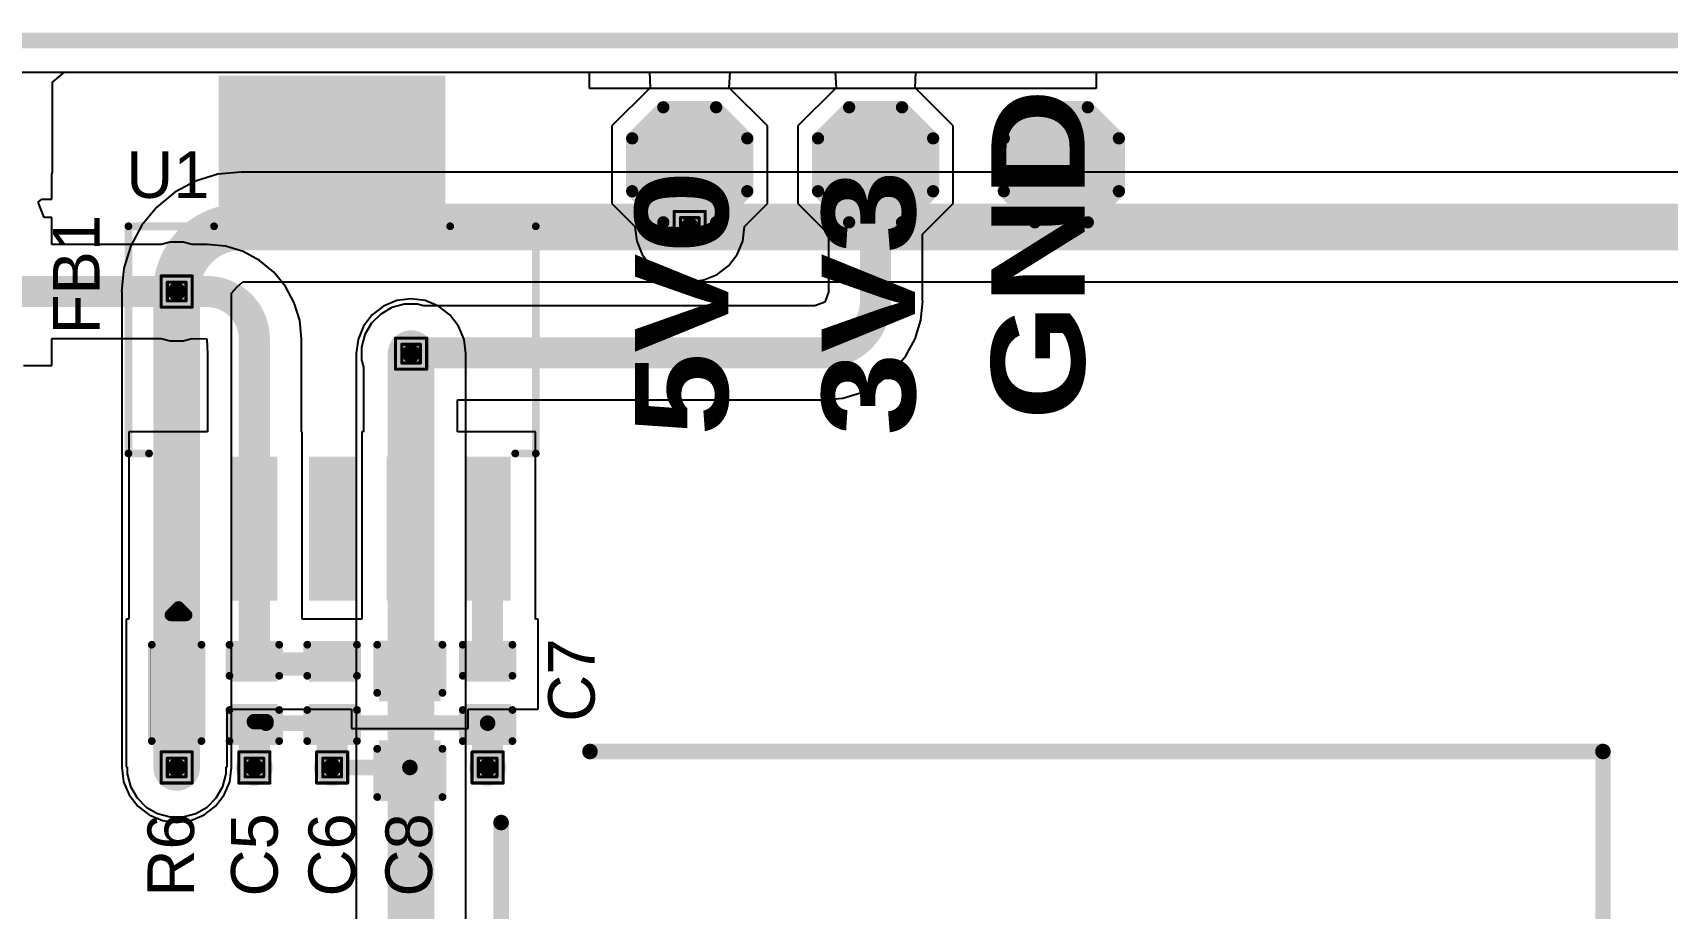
# Model space of a CAD drawing. Header units: inches. Extents: x 0 to 386, y 0 to 148.
# Drawn here: x 138.26 to 164.97, y 67.1 to 81.41 of the extents above; entities that cross this region are included whole.
import ezdxf

# ---------------------------------------------------------------- set-up
doc = ezdxf.new("R2010")
doc.units = ezdxf.units.IN
for name, color, linetype in [('Board outline', 216, 'Continuous'), ('Bottom Layer', 5, 'Continuous'), ('Drill Drawing', 1, 'Continuous'), ('Top Layer', 1, 'Continuous'), ('Top Overlay', 2, 'Continuous'), ('Top Paste', 8, 'Continuous'), ('Top Solder', 216, 'Continuous'), ('Via Holes', 16, 'Continuous')]:
    doc.layers.add(name, color=color, linetype=linetype)
doc.styles.add('Arial', font='', dxfattribs={"height": 0.2})
doc.styles.add('Arial Black_Bold', font='', dxfattribs={"height": 0.2})
doc.styles.get('Arial').set_extended_font_data('Arial')
doc.styles.get('Arial Black_Bold').set_extended_font_data('Arial Black', bold=True)

# ---------------------------------------------------------------- blocks, each defined once
blk = doc.blocks.new('T__________7')
at = {"layer": 'Top Layer'}
blk.add_hatch(color=1, dxfattribs=at).paths.add_polyline_path([(0.381, 0.762), (-0.381, 0.762), (-0.762, 0.381), (-0.762, -0.381), (-0.381, -0.762), (0.381, -0.762), (0.762, -0.381), (0.762, 0.381)])
at = {"layer": 'Top Paste'}
blk.add_hatch(color=8, dxfattribs=at).paths.add_polyline_path([(0.381, 0.762), (-0.381, 0.762), (-0.762, 0.381), (-0.762, -0.381), (-0.381, -0.762), (0.381, -0.762), (0.762, -0.381), (0.762, 0.381)])
at = {"layer": 'Top Solder'}
blk.add_hatch(color=216, dxfattribs=at).paths.add_polyline_path([(0.432, 0.864), (-0.432, 0.864), (-0.864, 0.432), (-0.864, -0.432), (-0.432, -0.864), (0.432, -0.864), (0.864, -0.432), (0.864, 0.432)])
at = {"layer": 'Top Overlay', "const_width": 0.2}
for points in [[(-0.94, 0.432), (-0.432, 0.94)], [(-0.432, 0.94), (0.432, 0.94)], [(0.432, 0.94), (0.94, 0.432)], [(-0.94, -0.432), (-0.94, 0.432)], [(0.94, -0.432), (0.94, 0.432)], [(-0.94, -0.432), (-0.432, -0.94)], [(0.432, -0.94), (0.94, -0.432)], [(-0.432, -0.94), (0.432, -0.94)]]:
    blk.add_lwpolyline(points, dxfattribs=at)
at = {"layer": 'Top Overlay', "const_width": 0.1}
for points in [[(-0.482, 0.94, 1), (-0.382, 0.94, 1)], [(-0.482, 0.94, 1), (-0.382, 0.94, 1)], [(0.382, 0.94, 1), (0.482, 0.94, 1)], [(0.382, 0.94, 1), (0.482, 0.94, 1)], [(-0.99, 0.432, 1), (-0.89, 0.432, 1)], [(-0.99, 0.432, 1), (-0.89, 0.432, 1)], [(0.89, 0.432, 1), (0.99, 0.432, 1)], [(0.89, 0.432, 1), (0.99, 0.432, 1)], [(-0.99, -0.432, 1), (-0.89, -0.432, 1)], [(-0.99, -0.432, 1), (-0.89, -0.432, 1)], [(0.89, -0.432, 1), (0.99, -0.432, 1)], [(0.89, -0.432, 1), (0.99, -0.432, 1)], [(-0.482, -0.94, 1), (-0.382, -0.94, 1)], [(-0.482, -0.94, 1), (-0.382, -0.94, 1)], [(0.382, -0.94, 1), (0.482, -0.94, 1)], [(0.382, -0.94, 1), (0.482, -0.94, 1)]]:
    blk.add_lwpolyline(points, format="xyb", close=True, dxfattribs=at)
blk = doc.blocks.new('T__________8')
at = {"layer": 'Top Layer'}
blk.add_hatch(color=1, dxfattribs=at).paths.add_polyline_path([(0.381, 0.762), (-0.381, 0.762), (-0.762, 0.381), (-0.762, -0.381), (-0.381, -0.762), (0.381, -0.762), (0.762, -0.381), (0.762, 0.381)])
at = {"layer": 'Top Paste'}
blk.add_hatch(color=8, dxfattribs=at).paths.add_polyline_path([(0.381, 0.762), (-0.381, 0.762), (-0.762, 0.381), (-0.762, -0.381), (-0.381, -0.762), (0.381, -0.762), (0.762, -0.381), (0.762, 0.381)])
at = {"layer": 'Top Solder'}
blk.add_hatch(color=216, dxfattribs=at).paths.add_polyline_path([(0.432, 0.864), (-0.432, 0.864), (-0.864, 0.432), (-0.864, -0.432), (-0.432, -0.864), (0.432, -0.864), (0.864, -0.432), (0.864, 0.432)])
at = {"layer": 'Top Overlay', "const_width": 0.2}
for points in [[(-0.94, 0.432), (-0.432, 0.94)], [(-0.432, 0.94), (0.432, 0.94)], [(0.432, 0.94), (0.94, 0.432)], [(-0.94, -0.432), (-0.94, 0.432)], [(0.94, -0.432), (0.94, 0.432)], [(-0.94, -0.432), (-0.432, -0.94)], [(0.432, -0.94), (0.94, -0.432)], [(-0.432, -0.94), (0.432, -0.94)]]:
    blk.add_lwpolyline(points, dxfattribs=at)
at = {"layer": 'Top Overlay', "const_width": 0.1}
for points in [[(-0.482, 0.94, 1), (-0.382, 0.94, 1)], [(-0.482, 0.94, 1), (-0.382, 0.94, 1)], [(0.382, 0.94, 1), (0.482, 0.94, 1)], [(0.382, 0.94, 1), (0.482, 0.94, 1)], [(-0.99, 0.432, 1), (-0.89, 0.432, 1)], [(-0.99, 0.432, 1), (-0.89, 0.432, 1)], [(0.89, 0.432, 1), (0.99, 0.432, 1)], [(0.89, 0.432, 1), (0.99, 0.432, 1)], [(-0.99, -0.432, 1), (-0.89, -0.432, 1)], [(-0.99, -0.432, 1), (-0.89, -0.432, 1)], [(0.89, -0.432, 1), (0.99, -0.432, 1)], [(0.89, -0.432, 1), (0.99, -0.432, 1)], [(-0.482, -0.94, 1), (-0.382, -0.94, 1)], [(-0.482, -0.94, 1), (-0.382, -0.94, 1)], [(0.382, -0.94, 1), (0.482, -0.94, 1)], [(0.382, -0.94, 1), (0.482, -0.94, 1)]]:
    blk.add_lwpolyline(points, format="xyb", close=True, dxfattribs=at)
blk = doc.blocks.new('T__________9')
at = {"layer": 'Top Layer'}
blk.add_hatch(color=1, dxfattribs=at).paths.add_polyline_path([(0.381, 0.762), (-0.381, 0.762), (-0.762, 0.381), (-0.762, -0.381), (-0.381, -0.762), (0.381, -0.762), (0.762, -0.381), (0.762, 0.381)])
at = {"layer": 'Top Paste'}
blk.add_hatch(color=8, dxfattribs=at).paths.add_polyline_path([(0.381, 0.762), (-0.381, 0.762), (-0.762, 0.381), (-0.762, -0.381), (-0.381, -0.762), (0.381, -0.762), (0.762, -0.381), (0.762, 0.381)])
at = {"layer": 'Top Solder'}
blk.add_hatch(color=216, dxfattribs=at).paths.add_polyline_path([(0.432, 0.864), (-0.432, 0.864), (-0.864, 0.432), (-0.864, -0.432), (-0.432, -0.864), (0.432, -0.864), (0.864, -0.432), (0.864, 0.432)])
at = {"layer": 'Top Overlay', "const_width": 0.2}
for points in [[(-0.94, 0.432), (-0.432, 0.94)], [(-0.432, 0.94), (0.432, 0.94)], [(0.432, 0.94), (0.94, 0.432)], [(-0.94, -0.432), (-0.94, 0.432)], [(0.94, -0.432), (0.94, 0.432)], [(-0.94, -0.432), (-0.432, -0.94)], [(0.432, -0.94), (0.94, -0.432)], [(-0.432, -0.94), (0.432, -0.94)]]:
    blk.add_lwpolyline(points, dxfattribs=at)
at = {"layer": 'Top Overlay', "const_width": 0.1}
for points in [[(-0.482, 0.94, 1), (-0.382, 0.94, 1)], [(-0.482, 0.94, 1), (-0.382, 0.94, 1)], [(0.382, 0.94, 1), (0.482, 0.94, 1)], [(0.382, 0.94, 1), (0.482, 0.94, 1)], [(-0.99, 0.432, 1), (-0.89, 0.432, 1)], [(-0.99, 0.432, 1), (-0.89, 0.432, 1)], [(0.89, 0.432, 1), (0.99, 0.432, 1)], [(0.89, 0.432, 1), (0.99, 0.432, 1)], [(-0.99, -0.432, 1), (-0.89, -0.432, 1)], [(-0.99, -0.432, 1), (-0.89, -0.432, 1)], [(0.89, -0.432, 1), (0.99, -0.432, 1)], [(0.89, -0.432, 1), (0.99, -0.432, 1)], [(-0.482, -0.94, 1), (-0.382, -0.94, 1)], [(-0.482, -0.94, 1), (-0.382, -0.94, 1)], [(0.382, -0.94, 1), (0.482, -0.94, 1)], [(0.382, -0.94, 1), (0.482, -0.94, 1)]]:
    blk.add_lwpolyline(points, format="xyb", close=True, dxfattribs=at)
blk = doc.blocks.new('SOT_223_6__40')
at = {"layer": 'Top Layer'}
for points in [[(-1.75, 4.2), (1.75, 4.2), (1.75, 2), (-1.75, 2)], [(-2.815, -2.025), (-2.265, -2.025), (-2.265, -4.175), (-2.815, -4.175)], [(-1.545, -2.025), (-0.995, -2.025), (-0.995, -4.175), (-1.545, -4.175)], [(-0.275, -2.025), (0.275, -2.025), (0.275, -4.175), (-0.275, -4.175)], [(0.995, -2.025), (1.545, -2.025), (1.545, -4.175), (0.995, -4.175)], [(2.265, -2.025), (2.815, -2.025), (2.815, -4.175), (2.265, -4.175)]]:
    blk.add_hatch(color=1, dxfattribs=at).paths.add_polyline_path(points)
at = {"layer": 'Top Paste'}
for points in [[(-1.75, 4.2), (1.75, 4.2), (1.75, 2), (-1.75, 2)], [(-2.815, -2.025), (-2.265, -2.025), (-2.265, -4.175), (-2.815, -4.175)], [(-1.545, -2.025), (-0.995, -2.025), (-0.995, -4.175), (-1.545, -4.175)], [(-0.275, -2.025), (0.275, -2.025), (0.275, -4.175), (-0.275, -4.175)], [(0.995, -2.025), (1.545, -2.025), (1.545, -4.175), (0.995, -4.175)], [(2.265, -2.025), (2.815, -2.025), (2.815, -4.175), (2.265, -4.175)]]:
    blk.add_hatch(color=8, dxfattribs=at).paths.add_polyline_path(points)
at = {"layer": 'Top Solder'}
for points in [[(-1.852, 4.302), (1.852, 4.302), (1.852, 1.898), (-1.852, 1.898)], [(-2.917, -1.923), (-2.163, -1.923), (-2.163, -4.277), (-2.917, -4.277)], [(-1.647, -1.923), (-0.893, -1.923), (-0.893, -4.277), (-1.647, -4.277)], [(-0.377, -1.923), (0.377, -1.923), (0.377, -4.277), (-0.377, -4.277)], [(0.893, -1.923), (1.647, -1.923), (1.647, -4.277), (0.893, -4.277)], [(2.163, -1.923), (2.917, -1.923), (2.917, -4.277), (2.163, -4.277)]]:
    blk.add_hatch(color=216, dxfattribs=at).paths.add_polyline_path(points)
at = {"layer": 'Top Overlay'}
for points, const_width in [([(-3.327, 1.84), (-1.929, 1.84)], 0.127), ([(-3.327, -1.873), (-3.327, 1.84)], 0.127), ([(1.929, 1.84), (3.327, 1.84)], 0.127), ([(3.327, -1.873), (3.327, 1.84)], 0.127), ([(-3.327, -1.873), (-2.991, -1.873)], 0.127), ([(2.991, -1.873), (3.327, -1.873)], 0.127), ([(-2.636, -4.513), (-2.509, -4.386)], 0.2), ([(-2.636, -4.513), (-2.382, -4.513)], 0.2), ([(-2.509, -4.386), (-2.382, -4.513)], 0.2)]:
    blk.add_lwpolyline(points, dxfattribs=dict(at, const_width=const_width))
for points, const_width in [([(-3.359, 1.84, 1), (-3.296, 1.84, 1)], 0.0635), ([(-3.359, 1.84, 1), (-3.296, 1.84, 1)], 0.0635), ([(-1.96, 1.84, 1), (-1.897, 1.84, 1)], 0.0635), ([(1.897, 1.84, 1), (1.96, 1.84, 1)], 0.0635), ([(3.296, 1.84, 1), (3.359, 1.84, 1)], 0.0635), ([(3.296, 1.84, 1), (3.359, 1.84, 1)], 0.0635), ([(-3.359, -1.873, 1), (-3.296, -1.873, 1)], 0.0635), ([(-3.359, -1.873, 1), (-3.296, -1.873, 1)], 0.0635), ([(-3.023, -1.873, 1), (-2.959, -1.873, 1)], 0.0635), ([(2.959, -1.873, 1), (3.023, -1.873, 1)], 0.0635), ([(3.296, -1.873, 1), (3.359, -1.873, 1)], 0.0635), ([(3.296, -1.873, 1), (3.359, -1.873, 1)], 0.0635), ([(-2.686, -4.513, 1), (-2.586, -4.513, 1)], 0.1), ([(-2.686, -4.513, 1), (-2.586, -4.513, 1)], 0.1), ([(-2.559, -4.386, 1), (-2.459, -4.386, 1)], 0.1), ([(-2.559, -4.386, 1), (-2.459, -4.386, 1)], 0.1), ([(-2.432, -4.513, 1), (-2.332, -4.513, 1)], 0.1), ([(-2.432, -4.513, 1), (-2.332, -4.513, 1)], 0.1)]:
    blk.add_lwpolyline(points, format="xyb", close=True, dxfattribs=dict(at, const_width=const_width))
blk = doc.blocks.new('R___0402_67')
at = {"layer": 'Top Layer'}
for points in [[(-0.699, -0.318), (-0.699, 0.317), (-0.241, 0.317), (-0.241, -0.318)], [(0.241, -0.318), (0.241, 0.317), (0.699, 0.317), (0.699, -0.318)]]:
    blk.add_hatch(color=1, dxfattribs=at).paths.add_polyline_path(points)
at = {"layer": 'Top Paste'}
for points in [[(-0.699, -0.318), (-0.699, 0.317), (-0.241, 0.317), (-0.241, -0.318)], [(0.241, -0.318), (0.241, 0.317), (0.699, 0.317), (0.699, -0.318)]]:
    blk.add_hatch(color=8, dxfattribs=at).paths.add_polyline_path(points)
at = {"layer": 'Top Solder'}
for points in [[(-0.754, -0.373), (-0.754, 0.373), (-0.186, 0.373), (-0.186, -0.373)], [(0.186, -0.373), (0.186, 0.373), (0.754, 0.373), (0.754, -0.373)]]:
    blk.add_hatch(color=216, dxfattribs=at).paths.add_polyline_path(points)
at = {"layer": 'Top Overlay'}
for points, const_width in [([(0.787, 0.406), (-0.787, 0.406)], 0.127), ([(-0.787, -0.406), (-0.787, 0.406)], 0.127), ([(0.787, -0.406), (0.787, 0.406)], 0.127), ([(0.787, -0.406), (-0.787, -0.406)], 0.127), ([(0.813, -0.432), (-0.813, -0.432)], 0.00323)]:
    blk.add_lwpolyline(points, dxfattribs=dict(at, const_width=const_width))
for points, const_width in [([(-0.819, 0.406, 1), (-0.756, 0.406, 1)], 0.0635), ([(-0.819, 0.406, 1), (-0.756, 0.406, 1)], 0.0635), ([(0.756, 0.406, 1), (0.819, 0.406, 1)], 0.0635), ([(0.756, 0.406, 1), (0.819, 0.406, 1)], 0.0635), ([(-0.819, -0.406, 1), (-0.756, -0.406, 1)], 0.0635), ([(-0.819, -0.406, 1), (-0.756, -0.406, 1)], 0.0635), ([(-0.814, -0.432, 1), (-0.812, -0.432, 1)], 0.00161), ([(0.756, -0.406, 1), (0.819, -0.406, 1)], 0.0635), ([(0.756, -0.406, 1), (0.819, -0.406, 1)], 0.0635), ([(0.812, -0.432, 1), (0.814, -0.432, 1)], 0.00161)]:
    blk.add_lwpolyline(points, format="xyb", close=True, dxfattribs=dict(at, const_width=const_width))
blk = doc.blocks.new('C___0603_118')
at = {"layer": 'Top Layer'}
for points in [[(-0.381, 0.445), (-0.381, -0.445), (-1.143, -0.445), (-1.143, 0.445)], [(1.143, 0.445), (1.143, -0.445), (0.381, -0.445), (0.381, 0.445)]]:
    blk.add_hatch(color=1, dxfattribs=at).paths.add_polyline_path(points)
at = {"layer": 'Top Paste'}
for points in [[(-0.381, 0.445), (-0.381, -0.445), (-1.143, -0.445), (-1.143, 0.445)], [(1.143, 0.445), (1.143, -0.445), (0.381, -0.445), (0.381, 0.445)]]:
    blk.add_hatch(color=8, dxfattribs=at).paths.add_polyline_path(points)
at = {"layer": 'Top Solder'}
for points in [[(-0.321, 0.504), (-0.321, -0.504), (-1.203, -0.504), (-1.203, 0.504)], [(1.203, 0.504), (1.203, -0.504), (0.321, -0.504), (0.321, 0.504)]]:
    blk.add_hatch(color=216, dxfattribs=at).paths.add_polyline_path(points)
at = {"layer": 'Top Overlay', "const_width": 0.127}
for points in [[(-1.245, 0.533), (-0.457, 0.533)], [(-1.245, 0.533), (-1.245, -0.533)], [(0.457, 0.533), (1.245, 0.533)], [(1.245, 0.533), (1.245, -0.533)], [(-1.245, -0.533), (-0.457, -0.533)], [(0.457, -0.533), (1.245, -0.533)]]:
    blk.add_lwpolyline(points, dxfattribs=at)
at = {"layer": 'Top Overlay', "const_width": 0.0635}
for points in [[(-1.276, 0.533, 1), (-1.213, 0.533, 1)], [(-1.276, 0.533, 1), (-1.213, 0.533, 1)], [(-0.489, 0.533, 1), (-0.425, 0.533, 1)], [(0.425, 0.533, 1), (0.489, 0.533, 1)], [(1.213, 0.533, 1), (1.276, 0.533, 1)], [(1.213, 0.533, 1), (1.276, 0.533, 1)], [(-1.276, -0.533, 1), (-1.213, -0.533, 1)], [(-1.276, -0.533, 1), (-1.213, -0.533, 1)], [(-0.489, -0.533, 1), (-0.425, -0.533, 1)], [(0.425, -0.533, 1), (0.489, -0.533, 1)], [(1.213, -0.533, 1), (1.276, -0.533, 1)], [(1.213, -0.533, 1), (1.276, -0.533, 1)]]:
    blk.add_lwpolyline(points, format="xyb", close=True, dxfattribs=at)
blk = doc.blocks.new('C___0402_119')
at = {"layer": 'Top Layer'}
for points in [[(-0.699, -0.318), (-0.699, 0.318), (-0.241, 0.318), (-0.241, -0.318)], [(0.241, -0.318), (0.241, 0.318), (0.699, 0.318), (0.699, -0.318)]]:
    blk.add_hatch(color=1, dxfattribs=at).paths.add_polyline_path(points)
at = {"layer": 'Top Paste'}
for points in [[(-0.699, -0.318), (-0.699, 0.318), (-0.241, 0.318), (-0.241, -0.318)], [(0.241, -0.318), (0.241, 0.318), (0.699, 0.318), (0.699, -0.318)]]:
    blk.add_hatch(color=8, dxfattribs=at).paths.add_polyline_path(points)
at = {"layer": 'Top Solder'}
for points in [[(-0.759, -0.377), (-0.759, 0.377), (-0.181, 0.377), (-0.181, -0.377)], [(0.181, -0.377), (0.181, 0.377), (0.758, 0.377), (0.758, -0.377)]]:
    blk.add_hatch(color=216, dxfattribs=at).paths.add_polyline_path(points)
at = {"layer": 'Top Overlay', "const_width": 0.127}
for points in [[(-0.787, 0.406), (-0.787, -0.406)], [(-0.279, 0.406), (-0.787, 0.406)], [(0.279, 0.406), (0.787, 0.406)], [(0.787, 0.406), (0.787, -0.406)], [(-0.787, -0.406), (-0.279, -0.406)], [(0.279, -0.406), (0.787, -0.406)]]:
    blk.add_lwpolyline(points, dxfattribs=at)
at = {"layer": 'Top Overlay', "const_width": 0.0635}
for points in [[(-0.819, 0.406, 1), (-0.756, 0.406, 1)], [(-0.819, 0.406, 1), (-0.756, 0.406, 1)], [(-0.311, 0.406, 1), (-0.248, 0.406, 1)], [(0.248, 0.406, 1), (0.311, 0.406, 1)], [(0.756, 0.406, 1), (0.819, 0.406, 1)], [(0.756, 0.406, 1), (0.819, 0.406, 1)], [(-0.819, -0.406, 1), (-0.756, -0.406, 1)], [(-0.819, -0.406, 1), (-0.756, -0.406, 1)], [(-0.311, -0.406, 1), (-0.248, -0.406, 1)], [(0.248, -0.406, 1), (0.311, -0.406, 1)], [(0.756, -0.406, 1), (0.819, -0.406, 1)], [(0.756, -0.406, 1), (0.819, -0.406, 1)]]:
    blk.add_lwpolyline(points, format="xyb", close=True, dxfattribs=at)
blk = doc.blocks.new('C___0402_120')
at = {"layer": 'Top Layer'}
for points in [[(-0.699, -0.318), (-0.699, 0.318), (-0.241, 0.318), (-0.241, -0.318)], [(0.241, -0.318), (0.241, 0.318), (0.699, 0.318), (0.699, -0.318)]]:
    blk.add_hatch(color=1, dxfattribs=at).paths.add_polyline_path(points)
at = {"layer": 'Top Paste'}
for points in [[(-0.699, -0.318), (-0.699, 0.318), (-0.241, 0.318), (-0.241, -0.318)], [(0.241, -0.318), (0.241, 0.318), (0.699, 0.318), (0.699, -0.318)]]:
    blk.add_hatch(color=8, dxfattribs=at).paths.add_polyline_path(points)
at = {"layer": 'Top Solder'}
for points in [[(-0.758, -0.377), (-0.758, 0.377), (-0.181, 0.377), (-0.181, -0.377)], [(0.181, -0.377), (0.181, 0.377), (0.758, 0.377), (0.758, -0.377)]]:
    blk.add_hatch(color=216, dxfattribs=at).paths.add_polyline_path(points)
at = {"layer": 'Top Overlay', "const_width": 0.127}
for points in [[(-0.787, 0.406), (-0.787, -0.406)], [(-0.787, 0.406), (-0.279, 0.406)], [(0.279, 0.406), (0.787, 0.406)], [(0.787, 0.406), (0.787, -0.406)], [(-0.787, -0.406), (-0.279, -0.406)], [(0.279, -0.406), (0.787, -0.406)]]:
    blk.add_lwpolyline(points, dxfattribs=at)
at = {"layer": 'Top Overlay', "const_width": 0.0635}
for points in [[(-0.819, 0.406, 1), (-0.756, 0.406, 1)], [(-0.819, 0.406, 1), (-0.756, 0.406, 1)], [(-0.311, 0.406, 1), (-0.248, 0.406, 1)], [(0.248, 0.406, 1), (0.311, 0.406, 1)], [(0.756, 0.406, 1), (0.819, 0.406, 1)], [(0.756, 0.406, 1), (0.819, 0.406, 1)], [(-0.819, -0.406, 1), (-0.756, -0.406, 1)], [(-0.819, -0.406, 1), (-0.756, -0.406, 1)], [(-0.311, -0.406, 1), (-0.248, -0.406, 1)], [(0.248, -0.406, 1), (0.311, -0.406, 1)], [(0.756, -0.406, 1), (0.819, -0.406, 1)], [(0.756, -0.406, 1), (0.819, -0.406, 1)]]:
    blk.add_lwpolyline(points, format="xyb", close=True, dxfattribs=at)
blk = doc.blocks.new('C___0402_121')
at = {"layer": 'Top Layer'}
for points in [[(-0.699, -0.318), (-0.699, 0.318), (-0.241, 0.318), (-0.241, -0.318)], [(0.241, -0.318), (0.241, 0.318), (0.699, 0.318), (0.699, -0.318)]]:
    blk.add_hatch(color=1, dxfattribs=at).paths.add_polyline_path(points)
at = {"layer": 'Top Paste'}
for points in [[(-0.699, -0.318), (-0.699, 0.318), (-0.241, 0.318), (-0.241, -0.318)], [(0.241, -0.318), (0.241, 0.318), (0.699, 0.318), (0.699, -0.318)]]:
    blk.add_hatch(color=8, dxfattribs=at).paths.add_polyline_path(points)
at = {"layer": 'Top Solder'}
for points in [[(-0.758, -0.377), (-0.758, 0.377), (-0.181, 0.377), (-0.181, -0.377)], [(0.181, -0.377), (0.181, 0.377), (0.758, 0.377), (0.758, -0.377)]]:
    blk.add_hatch(color=216, dxfattribs=at).paths.add_polyline_path(points)
at = {"layer": 'Top Overlay', "const_width": 0.127}
for points in [[(-0.787, 0.406), (-0.787, -0.406)], [(-0.787, 0.406), (-0.279, 0.406)], [(0.279, 0.406), (0.787, 0.406)], [(0.787, 0.406), (0.787, -0.406)], [(-0.787, -0.406), (-0.279, -0.406)], [(0.279, -0.406), (0.787, -0.406)]]:
    blk.add_lwpolyline(points, dxfattribs=at)
at = {"layer": 'Top Overlay', "const_width": 0.0635}
for points in [[(-0.819, 0.406, 1), (-0.756, 0.406, 1)], [(-0.819, 0.406, 1), (-0.756, 0.406, 1)], [(-0.311, 0.406, 1), (-0.248, 0.406, 1)], [(0.248, 0.406, 1), (0.311, 0.406, 1)], [(0.756, 0.406, 1), (0.819, 0.406, 1)], [(0.756, 0.406, 1), (0.819, 0.406, 1)], [(-0.819, -0.406, 1), (-0.756, -0.406, 1)], [(-0.819, -0.406, 1), (-0.756, -0.406, 1)], [(-0.311, -0.406, 1), (-0.248, -0.406, 1)], [(0.248, -0.406, 1), (0.311, -0.406, 1)], [(0.756, -0.406, 1), (0.819, -0.406, 1)], [(0.756, -0.406, 1), (0.819, -0.406, 1)]]:
    blk.add_lwpolyline(points, format="xyb", close=True, dxfattribs=at)

msp = doc.modelspace()

# ---------------------------------------------------------------- hatches: boundary and pattern name
at = {"layer": 'Bottom Layer'}
h = msp.add_hatch(color=5, dxfattribs=at)
edge = h.paths.add_edge_path()
edge.add_arc((148.996, 78.232), 0.3, 0, 360)
h = msp.add_hatch(color=5, dxfattribs=at)
edge = h.paths.add_edge_path()
edge.add_arc((140.614, 77.177), 0.3, 0, 360)
h = msp.add_hatch(color=5, dxfattribs=at)
edge = h.paths.add_edge_path()
edge.add_arc((144.444, 76.162), 0.3, 0, 360)
h = msp.add_hatch(color=5, dxfattribs=at)
edge = h.paths.add_edge_path()
edge.add_arc((140.614, 69.399), 0.3, 0, 360)
h = msp.add_hatch(color=5, dxfattribs=at)
edge = h.paths.add_edge_path()
edge.add_arc((141.884, 69.399), 0.3, 0, 360)
h = msp.add_hatch(color=5, dxfattribs=at)
edge = h.paths.add_edge_path()
edge.add_arc((143.154, 69.399), 0.3, 0, 360)
h = msp.add_hatch(color=5, dxfattribs=at)
edge = h.paths.add_edge_path()
edge.add_arc((145.694, 69.399), 0.3, 0, 360)
at = {"layer": 'Top Layer'}
h = msp.add_hatch(color=1, dxfattribs=at)
edge = h.paths.add_edge_path()
edge.add_arc((148.996, 78.232), 0.3, 0, 360)
h = msp.add_hatch(color=1, dxfattribs=at)
edge = h.paths.add_edge_path()
edge.add_arc((140.614, 77.177), 0.3, 0, 360)
h = msp.add_hatch(color=1, dxfattribs=at)
edge = h.paths.add_edge_path()
edge.add_arc((144.444, 76.162), 0.3, 0, 360)
h = msp.add_hatch(color=1, dxfattribs=at)
edge = h.paths.add_edge_path()
edge.add_arc((140.614, 69.399), 0.3, 0, 360)
h = msp.add_hatch(color=1, dxfattribs=at)
edge = h.paths.add_edge_path()
edge.add_arc((141.884, 69.399), 0.3, 0, 360)
h = msp.add_hatch(color=1, dxfattribs=at)
edge = h.paths.add_edge_path()
edge.add_arc((143.154, 69.399), 0.3, 0, 360)
h = msp.add_hatch(color=1, dxfattribs=at)
edge = h.paths.add_edge_path()
edge.add_arc((145.694, 69.399), 0.3, 0, 360)
at = {"layer": 'Via Holes'}
h = msp.add_hatch(color=7, dxfattribs=at)
edge = h.paths.add_edge_path()
edge.add_arc((148.996, 78.232), 0.15, 0, 360)
h = msp.add_hatch(color=7, dxfattribs=at)
edge = h.paths.add_edge_path()
edge.add_arc((140.614, 77.177), 0.15, 0, 360)
h = msp.add_hatch(color=7, dxfattribs=at)
edge = h.paths.add_edge_path()
edge.add_arc((144.444, 76.162), 0.15, 0, 360)
h = msp.add_hatch(color=7, dxfattribs=at)
edge = h.paths.add_edge_path()
edge.add_arc((140.614, 69.399), 0.15, 0, 360)
h = msp.add_hatch(color=7, dxfattribs=at)
edge = h.paths.add_edge_path()
edge.add_arc((141.884, 69.399), 0.15, 0, 360)
h = msp.add_hatch(color=7, dxfattribs=at)
edge = h.paths.add_edge_path()
edge.add_arc((143.154, 69.399), 0.15, 0, 360)
h = msp.add_hatch(color=7, dxfattribs=at)
edge = h.paths.add_edge_path()
edge.add_arc((145.694, 69.399), 0.15, 0, 360)

# ---------------------------------------------------------------- linework, layer by layer
at = {"layer": 'Board outline', "const_width": 0.254}
msp.add_lwpolyline([(2.997, 81.28), (251.003, 81.28)], dxfattribs=at)
at = {"layer": 'Bottom Layer'}
for p, q in [((132.511, 80.762), (179.642, 80.762)), ((141.288, 79.093), (140.922, 78.982)), ((141.67, 79.13), (141.288, 79.093)), ((141.67, 79.129), (141.67, 79.13)), ((148.996, 79.129), (141.67, 79.129)), ((179.207, 79.129), (148.996, 79.129)), ((148.996, 79.129), (148.996, 79.129)), ((140.584, 78.801), (140.288, 78.558)), ((140.922, 78.982), (140.584, 78.801)), ((140.288, 78.558), (140.045, 78.262)), ((140.045, 78.262), (139.865, 77.924)), ((139.865, 77.924), (139.754, 77.558)), ((139.754, 77.558), (139.716, 77.177)), ((139.716, 77.177), (139.718, 77.177)), ((139.718, 77.177), (139.718, 69.399)), ((141.511, 77.15), (141.597, 77.25)), ((141.597, 77.25), (141.697, 77.335)), ((141.697, 77.335), (148.996, 77.335)), ((148.996, 77.335), (148.996, 77.335)), ((148.996, 77.335), (179.324, 77.335)), ((141.511, 69.399), (141.511, 77.15)), ((143.996, 76.938), (143.81, 76.796)), ((144.212, 77.028), (143.996, 76.938)), ((144.444, 77.058), (144.212, 77.028)), ((144.676, 77.028), (144.444, 77.058)), ((144.892, 76.938), (144.676, 77.028)), ((145.078, 76.796), (144.892, 76.938)), ((143.81, 76.796), (143.667, 76.61)), ((145.22, 76.61), (145.078, 76.796)), ((143.578, 76.394), (143.547, 76.162)), ((143.667, 76.61), (143.578, 76.394)), ((145.31, 76.394), (145.22, 76.61)), ((145.341, 76.162), (145.31, 76.394)), ((143.547, 76.162), (143.547, 66.042)), ((145.341, 66.042), (145.341, 76.162)), ((139.718, 69.399), (139.748, 69.167)), ((139.748, 69.167), (139.838, 68.951)), ((141.391, 68.951), (141.481, 69.167)), ((141.481, 69.167), (141.511, 69.399)), ((139.838, 68.951), (139.98, 68.765)), ((141.248, 68.765), (141.391, 68.951)), ((139.98, 68.765), (140.166, 68.623)), ((141.063, 68.623), (141.248, 68.765)), ((140.166, 68.623), (140.382, 68.533)), ((140.382, 68.533), (140.614, 68.502)), ((140.614, 68.502), (140.846, 68.533)), ((140.846, 68.533), (141.063, 68.623))]:
    msp.add_line(p, q, dxfattribs=at)
at = {"layer": 'Bottom Layer', "const_width": 0.762}
msp.add_lwpolyline([(140.614, 77.177, -0.414214), (141.67, 78.232)], format="xyb", dxfattribs=at)
for points in [[(141.67, 78.232), (148.996, 78.232)], [(148.996, 78.232), (179.324, 78.232)], [(140.614, 69.399), (140.614, 77.177)], [(144.444, 66.042), (144.444, 76.162)]]:
    msp.add_lwpolyline(points, dxfattribs=at)
at = {"layer": 'Bottom Layer', "const_width": 0.381}
for points in [[(141.479, 78.232, 1), (141.86, 78.232, 1)], [(141.479, 78.232, 1), (141.86, 78.232, 1)], [(148.806, 78.232, 1), (149.187, 78.232, 1)], [(148.806, 78.232, 1), (149.187, 78.232, 1)], [(140.424, 77.177, 1), (140.805, 77.177, 1)], [(140.424, 77.177, 1), (140.805, 77.177, 1)], [(144.253, 76.162, 1), (144.634, 76.162, 1)], [(140.424, 69.399, 1), (140.805, 69.399, 1)]]:
    msp.add_lwpolyline(points, format="xyb", close=True, dxfattribs=at)
at = {"layer": 'Drill Drawing', "const_width": 0.0508}
for points in [[(148.742, 78.486), (149.25, 78.486)], [(148.742, 77.978), (148.742, 78.486)], [(149.25, 77.978), (149.25, 78.486)], [(148.844, 78.384), (149.149, 78.384)], [(148.844, 78.08), (148.844, 78.384)], [(149.149, 78.08), (149.149, 78.384)], [(148.742, 77.978), (149.25, 77.978)], [(148.844, 78.08), (149.149, 78.08)], [(140.36, 77.431), (140.868, 77.431)], [(140.36, 76.923), (140.36, 77.431)], [(140.868, 76.923), (140.868, 77.431)], [(140.462, 77.329), (140.767, 77.329)], [(140.462, 77.024), (140.462, 77.329)], [(140.767, 77.024), (140.767, 77.329)], [(140.36, 76.923), (140.868, 76.923)], [(140.462, 77.024), (140.767, 77.024)], [(144.19, 76.416), (144.698, 76.416)], [(144.19, 75.908), (144.19, 76.416)], [(144.698, 75.908), (144.698, 76.416)], [(144.292, 76.314), (144.596, 76.314)], [(144.292, 76.009), (144.292, 76.314)], [(144.596, 76.009), (144.596, 76.314)], [(144.19, 75.908), (144.698, 75.908)], [(144.292, 76.009), (144.596, 76.009)], [(140.36, 69.653), (140.868, 69.653)], [(140.36, 69.145), (140.36, 69.653)], [(140.462, 69.551), (140.767, 69.551)], [(140.462, 69.247), (140.462, 69.551)], [(140.767, 69.247), (140.767, 69.551)], [(140.868, 69.145), (140.868, 69.653)], [(141.63, 69.653), (142.138, 69.653)], [(141.63, 69.145), (141.63, 69.653)], [(141.732, 69.551), (142.037, 69.551)], [(141.732, 69.247), (141.732, 69.551)], [(142.037, 69.247), (142.037, 69.551)], [(142.138, 69.145), (142.138, 69.653)], [(142.9, 69.653), (143.408, 69.653)], [(142.9, 69.145), (142.9, 69.653)], [(143.002, 69.551), (143.307, 69.551)], [(143.002, 69.247), (143.002, 69.551)], [(143.307, 69.247), (143.307, 69.551)], [(143.408, 69.145), (143.408, 69.653)], [(145.44, 69.653), (145.948, 69.653)], [(145.44, 69.145), (145.44, 69.653)], [(145.542, 69.551), (145.847, 69.551)], [(145.542, 69.247), (145.542, 69.551)], [(145.847, 69.247), (145.847, 69.551)], [(145.948, 69.145), (145.948, 69.653)], [(140.36, 69.145), (140.868, 69.145)], [(140.462, 69.247), (140.767, 69.247)], [(141.63, 69.145), (142.138, 69.145)], [(141.732, 69.247), (142.037, 69.247)], [(142.9, 69.145), (143.408, 69.145)], [(143.002, 69.247), (143.307, 69.247)], [(145.44, 69.145), (145.948, 69.145)], [(145.542, 69.247), (145.847, 69.247)]]:
    msp.add_lwpolyline(points, dxfattribs=at)
at = {"layer": 'Drill Drawing', "const_width": 0.0254}
for points in [[(148.73, 78.486, 1), (148.755, 78.486, 1)], [(148.73, 78.486, 1), (148.755, 78.486, 1)], [(149.238, 78.486, 1), (149.263, 78.486, 1)], [(149.238, 78.486, 1), (149.263, 78.486, 1)], [(148.831, 78.384, 1), (148.857, 78.384, 1)], [(148.831, 78.384, 1), (148.857, 78.384, 1)], [(149.136, 78.384, 1), (149.161, 78.384, 1)], [(149.136, 78.384, 1), (149.161, 78.384, 1)], [(148.73, 77.978, 1), (148.755, 77.978, 1)], [(148.73, 77.978, 1), (148.755, 77.978, 1)], [(148.831, 78.08, 1), (148.857, 78.08, 1)], [(148.831, 78.08, 1), (148.857, 78.08, 1)], [(149.136, 78.08, 1), (149.161, 78.08, 1)], [(149.136, 78.08, 1), (149.161, 78.08, 1)], [(149.238, 77.978, 1), (149.263, 77.978, 1)], [(149.238, 77.978, 1), (149.263, 77.978, 1)], [(140.348, 77.431, 1), (140.373, 77.431, 1)], [(140.348, 77.431, 1), (140.373, 77.431, 1)], [(140.856, 77.431, 1), (140.881, 77.431, 1)], [(140.856, 77.431, 1), (140.881, 77.431, 1)], [(140.449, 77.329, 1), (140.475, 77.329, 1)], [(140.449, 77.329, 1), (140.475, 77.329, 1)], [(140.754, 77.329, 1), (140.78, 77.329, 1)], [(140.754, 77.329, 1), (140.78, 77.329, 1)], [(140.348, 76.923, 1), (140.373, 76.923, 1)], [(140.348, 76.923, 1), (140.373, 76.923, 1)], [(140.449, 77.024, 1), (140.475, 77.024, 1)], [(140.449, 77.024, 1), (140.475, 77.024, 1)], [(140.754, 77.024, 1), (140.78, 77.024, 1)], [(140.754, 77.024, 1), (140.78, 77.024, 1)], [(140.856, 76.923, 1), (140.881, 76.923, 1)], [(140.856, 76.923, 1), (140.881, 76.923, 1)], [(144.177, 76.416, 1), (144.203, 76.416, 1)], [(144.177, 76.416, 1), (144.203, 76.416, 1)], [(144.685, 76.416, 1), (144.711, 76.416, 1)], [(144.685, 76.416, 1), (144.711, 76.416, 1)], [(144.279, 76.314, 1), (144.304, 76.314, 1)], [(144.279, 76.314, 1), (144.304, 76.314, 1)], [(144.584, 76.314, 1), (144.609, 76.314, 1)], [(144.584, 76.314, 1), (144.609, 76.314, 1)], [(144.177, 75.908, 1), (144.203, 75.908, 1)], [(144.177, 75.908, 1), (144.203, 75.908, 1)], [(144.279, 76.009, 1), (144.304, 76.009, 1)], [(144.279, 76.009, 1), (144.304, 76.009, 1)], [(144.584, 76.009, 1), (144.609, 76.009, 1)], [(144.584, 76.009, 1), (144.609, 76.009, 1)], [(144.685, 75.908, 1), (144.711, 75.908, 1)], [(144.685, 75.908, 1), (144.711, 75.908, 1)], [(140.348, 69.653, 1), (140.373, 69.653, 1)], [(140.348, 69.653, 1), (140.373, 69.653, 1)], [(140.449, 69.551, 1), (140.475, 69.551, 1)], [(140.449, 69.551, 1), (140.475, 69.551, 1)], [(140.754, 69.551, 1), (140.78, 69.551, 1)], [(140.754, 69.551, 1), (140.78, 69.551, 1)], [(140.856, 69.653, 1), (140.881, 69.653, 1)], [(140.856, 69.653, 1), (140.881, 69.653, 1)], [(141.618, 69.653, 1), (141.643, 69.653, 1)], [(141.618, 69.653, 1), (141.643, 69.653, 1)], [(141.719, 69.551, 1), (141.745, 69.551, 1)], [(141.719, 69.551, 1), (141.745, 69.551, 1)], [(142.024, 69.551, 1), (142.049, 69.551, 1)], [(142.024, 69.551, 1), (142.049, 69.551, 1)], [(142.126, 69.653, 1), (142.151, 69.653, 1)], [(142.126, 69.653, 1), (142.151, 69.653, 1)], [(142.888, 69.653, 1), (142.913, 69.653, 1)], [(142.888, 69.653, 1), (142.913, 69.653, 1)], [(142.989, 69.551, 1), (143.015, 69.551, 1)], [(142.989, 69.551, 1), (143.015, 69.551, 1)], [(143.294, 69.551, 1), (143.32, 69.551, 1)], [(143.294, 69.551, 1), (143.32, 69.551, 1)], [(143.396, 69.653, 1), (143.421, 69.653, 1)], [(143.396, 69.653, 1), (143.421, 69.653, 1)], [(145.428, 69.653, 1), (145.453, 69.653, 1)], [(145.428, 69.653, 1), (145.453, 69.653, 1)], [(145.529, 69.551, 1), (145.555, 69.551, 1)], [(145.529, 69.551, 1), (145.555, 69.551, 1)], [(145.834, 69.551, 1), (145.859, 69.551, 1)], [(145.834, 69.551, 1), (145.859, 69.551, 1)], [(145.936, 69.653, 1), (145.961, 69.653, 1)], [(145.936, 69.653, 1), (145.961, 69.653, 1)], [(140.348, 69.145, 1), (140.373, 69.145, 1)], [(140.348, 69.145, 1), (140.373, 69.145, 1)], [(140.449, 69.247, 1), (140.475, 69.247, 1)], [(140.449, 69.247, 1), (140.475, 69.247, 1)], [(140.754, 69.247, 1), (140.78, 69.247, 1)], [(140.754, 69.247, 1), (140.78, 69.247, 1)], [(140.856, 69.145, 1), (140.881, 69.145, 1)], [(140.856, 69.145, 1), (140.881, 69.145, 1)], [(141.618, 69.145, 1), (141.643, 69.145, 1)], [(141.618, 69.145, 1), (141.643, 69.145, 1)], [(141.719, 69.247, 1), (141.745, 69.247, 1)], [(141.719, 69.247, 1), (141.745, 69.247, 1)], [(142.024, 69.247, 1), (142.049, 69.247, 1)], [(142.024, 69.247, 1), (142.049, 69.247, 1)], [(142.126, 69.145, 1), (142.151, 69.145, 1)], [(142.126, 69.145, 1), (142.151, 69.145, 1)], [(142.888, 69.145, 1), (142.913, 69.145, 1)], [(142.888, 69.145, 1), (142.913, 69.145, 1)], [(142.989, 69.247, 1), (143.015, 69.247, 1)], [(142.989, 69.247, 1), (143.015, 69.247, 1)], [(143.294, 69.247, 1), (143.32, 69.247, 1)], [(143.294, 69.247, 1), (143.32, 69.247, 1)], [(143.396, 69.145, 1), (143.421, 69.145, 1)], [(143.396, 69.145, 1), (143.421, 69.145, 1)], [(145.428, 69.145, 1), (145.453, 69.145, 1)], [(145.428, 69.145, 1), (145.453, 69.145, 1)], [(145.529, 69.247, 1), (145.555, 69.247, 1)], [(145.529, 69.247, 1), (145.555, 69.247, 1)], [(145.834, 69.247, 1), (145.859, 69.247, 1)], [(145.834, 69.247, 1), (145.859, 69.247, 1)], [(145.936, 69.145, 1), (145.961, 69.145, 1)], [(145.936, 69.145, 1), (145.961, 69.145, 1)]]:
    msp.add_lwpolyline(points, format="xyb", close=True, dxfattribs=at)
at = {"layer": 'Top Layer'}
for p, q in [((138.588, 80.597), (138.783, 80.762)), ((138.783, 80.762), (148.337, 80.762)), ((147.36, 80.762), (155.638, 80.762)), ((147.36, 80.497), (147.36, 80.762)), ((147.36, 80.762), (147.36, 80.762)), ((148.337, 80.762), (148.351, 80.508)), ((149.641, 80.508), (149.655, 80.762)), ((149.655, 80.762), (151.373, 80.762)), ((151.373, 80.762), (151.387, 80.508)), ((152.677, 80.508), (152.691, 80.762)), ((152.691, 80.762), (248.936, 80.762)), ((155.638, 80.762), (155.638, 80.497)), ((138.588, 79.137), (138.588, 80.597)), ((155.638, 80.497), (147.36, 80.497)), ((148.351, 80.508), (147.726, 79.883)), ((150.266, 79.883), (149.641, 80.508)), ((151.387, 80.508), (150.762, 79.883)), ((153.302, 79.883), (152.677, 80.508)), ((147.726, 79.883), (147.726, 78.613)), ((150.266, 78.613), (150.266, 79.883)), ((150.762, 79.883), (150.762, 78.613)), ((153.302, 78.613), (153.302, 79.883)), ((138.578, 79.087), (138.588, 79.137)), ((138.578, 78.689), (138.578, 79.087)), ((138.354, 78.639), (138.41, 78.689)), ((138.451, 78.385), (138.354, 78.639)), ((138.41, 78.689), (138.578, 78.689)), ((147.726, 78.613), (148.1, 78.24)), ((149.893, 78.24), (150.266, 78.613)), ((150.762, 78.613), (151.263, 78.112)), ((152.8, 78.112), (153.302, 78.613)), ((138.578, 78.385), (138.451, 78.385)), ((138.578, 77.945), (138.578, 78.385)), ((140.508, 77.985), (140.361, 77.945)), ((140.721, 77.985), (140.508, 77.985)), ((140.868, 77.945), (140.721, 77.985)), ((148.1, 78.24), (148.1, 78.232)), ((148.1, 78.232), (148.13, 78)), ((148.13, 78), (148.22, 77.784)), ((149.773, 77.784), (149.863, 78)), ((149.863, 78), (149.893, 78.232)), ((149.893, 78.232), (149.893, 78.24)), ((151.263, 78.112), (151.263, 77.167)), ((152.8, 77.025), (152.8, 78.112)), ((140.361, 77.945), (138.578, 77.945)), ((141.111, 77.945), (140.868, 77.945)), ((141.412, 77.917), (141.111, 77.946)), ((141.111, 77.946), (141.111, 77.945)), ((141.701, 77.829), (141.412, 77.917)), ((141.968, 77.686), (141.701, 77.829)), ((148.22, 77.784), (148.362, 77.598)), ((149.63, 77.598), (149.773, 77.784)), ((142.202, 77.494), (141.968, 77.686)), ((142.394, 77.26), (142.202, 77.494)), ((148.362, 77.598), (148.548, 77.455)), ((148.548, 77.455), (148.764, 77.366)), ((149.228, 77.366), (149.445, 77.455)), ((149.445, 77.455), (149.63, 77.598)), ((142.536, 76.994), (142.394, 77.26)), ((148.764, 77.366), (148.996, 77.335)), ((148.996, 77.335), (149.228, 77.366)), ((142.624, 76.704), (142.536, 76.994)), ((144.132, 76.915), (143.948, 76.808)), ((144.338, 76.97), (144.132, 76.915)), ((144.55, 76.97), (144.338, 76.97)), ((144.649, 76.943), (144.55, 76.97)), ((151.04, 76.943), (144.649, 76.943)), ((151.203, 77.003), (151.04, 76.943)), ((151.263, 77.167), (151.203, 77.003)), ((152.77, 76.709), (152.802, 77.025)), ((152.802, 77.025), (152.8, 77.025)), ((142.654, 76.403), (142.624, 76.704)), ((143.797, 76.658), (143.691, 76.474)), ((143.948, 76.808), (143.797, 76.658)), ((152.678, 76.405), (152.77, 76.709)), ((138.578, 75.969), (138.578, 76.408)), ((138.578, 76.408), (140.361, 76.408)), ((140.361, 76.408), (140.508, 76.369)), ((140.721, 76.369), (140.868, 76.408)), ((140.868, 76.408), (141.11, 76.402)), ((141.11, 76.402), (141.116, 76.156)), ((142.653, 74.886), (142.653, 76.403)), ((142.653, 76.403), (142.654, 76.403)), ((143.691, 76.474), (143.636, 76.268)), ((152.528, 76.125), (152.678, 76.405)), ((140.508, 76.369), (140.721, 76.369)), ((141.116, 76.156), (141.116, 76.15)), ((141.116, 76.15), (141.116, 74.886)), ((143.636, 76.268), (143.636, 76.055)), ((152.327, 75.879), (152.528, 76.125)), ((138.113, 75.969), (138.578, 75.969)), ((143.636, 76.055), (143.666, 75.945)), ((143.666, 75.945), (143.666, 74.886)), ((152.081, 75.678), (152.327, 75.879)), ((151.801, 75.528), (152.081, 75.678)), ((145.203, 74.886), (145.203, 75.406)), ((145.203, 75.406), (151.181, 75.406)), ((151.181, 75.405), (151.497, 75.436)), ((151.181, 75.406), (151.181, 75.405)), ((151.497, 75.436), (151.801, 75.528)), ((141.116, 74.886), (139.831, 74.886)), ((139.831, 74.886), (139.831, 71.825)), ((142.667, 74.886), (142.653, 74.886)), ((142.667, 71.825), (142.667, 74.886)), ((143.666, 74.886), (143.641, 74.886)), ((143.641, 74.886), (143.641, 71.825)), ((146.477, 74.886), (145.203, 74.886)), ((146.477, 71.825), (146.477, 74.886)), ((139.831, 71.825), (139.789, 71.825)), ((139.789, 71.825), (139.789, 70.352)), ((143.641, 71.825), (142.667, 71.825)), ((146.52, 71.825), (146.477, 71.825)), ((146.52, 70.352), (146.52, 71.825)), ((139.789, 70.352), (139.789, 69.412)), ((141.44, 69.412), (141.44, 70.352)), ((141.44, 70.352), (143.472, 70.352)), ((143.472, 70.352), (143.472, 70.034)), ((145.377, 70.034), (145.377, 70.352)), ((145.377, 70.352), (146.52, 70.352)), ((143.472, 70.034), (145.377, 70.034)), ((139.789, 69.412), (139.806, 69.412)), ((139.806, 69.412), (139.806, 69.293)), ((139.806, 69.293), (139.861, 69.087)), ((141.367, 69.087), (141.422, 69.293)), ((141.422, 69.293), (141.422, 69.412)), ((141.422, 69.412), (141.44, 69.412)), ((139.861, 69.087), (139.968, 68.903)), ((139.968, 68.903), (140.118, 68.753)), ((141.111, 68.753), (141.261, 68.903)), ((141.261, 68.903), (141.367, 69.087)), ((140.118, 68.753), (140.303, 68.646)), ((140.303, 68.646), (140.508, 68.591)), ((140.721, 68.591), (140.926, 68.646)), ((140.926, 68.646), (141.111, 68.753)), ((140.508, 68.591), (140.721, 68.591))]:
    msp.add_line(p, q, dxfattribs=at)
for points, const_width in [([(148.996, 78.232), (148.996, 79.248)], 0.762), ([(152.032, 77.025), (152.032, 79.248)], 0.508), ([(137.16, 77.177), (140.614, 77.177)], 0.508), ([(140.614, 77.177), (141.111, 77.177)], 0.508), ([(141.884, 73.303), (141.884, 76.403)], 0.508), ([(144.434, 76.152), (144.444, 76.162)], 0.508), ([(144.434, 73.313), (144.434, 76.152)], 0.508), ([(144.444, 76.162), (144.457, 76.175)], 0.508), ([(144.457, 76.175), (151.181, 76.175)], 0.508), ([(140.614, 71.174), (140.614, 73.303)], 0.508), ([(141.884, 71.174), (141.884, 73.303)], 0.508), ([(144.424, 73.303), (144.434, 73.313)], 0.508), ([(144.424, 70.923), (144.424, 73.303)], 0.508), ([(145.694, 71.168), (145.694, 73.303)], 0.508), ([(141.884, 71.088), (143.154, 71.088)], 0.381), ([(140.614, 69.399), (140.614, 70.084)], 0.508), ([(141.884, 69.399), (141.884, 70.072)], 0.508), ([(141.884, 70.148), (142.075, 70.148)], 0.254), ([(142.075, 70.123), (145.694, 70.123)], 0.254), ([(143.154, 69.399), (143.154, 70.072)], 0.508), ([(145.694, 69.399), (145.694, 70.072)], 0.508), ([(143.154, 69.399), (144.424, 69.399)], 0.254)]:
    msp.add_lwpolyline(points, dxfattribs=dict(at, const_width=const_width))
for points, const_width in [([(148.806, 79.248, 1), (149.187, 79.248, 1)], 0.381), ([(151.905, 79.248, 1), (152.159, 79.248, 1)], 0.254), ([(148.806, 78.232, 1), (149.187, 78.232, 1)], 0.381), ([(140.487, 77.177, 1), (140.741, 77.177, 1)], 0.254), ([(140.487, 77.177, 1), (140.741, 77.177, 1)], 0.254), ([(140.984, 77.177, 1), (141.238, 77.177, 1)], 0.254), ([(140.984, 77.177, 1), (141.238, 77.177, 1)], 0.254), ([(151.905, 77.025, 1), (152.159, 77.025, 1)], 0.254), ([(151.905, 77.025, 1), (152.159, 77.025, 1)], 0.254), ([(141.757, 76.403, 1), (142.011, 76.403, 1)], 0.254), ([(141.757, 76.403, 1), (142.011, 76.403, 1)], 0.254), ([(144.307, 76.152, 1), (144.561, 76.152, 1)], 0.254), ([(144.307, 76.152, 1), (144.561, 76.152, 1)], 0.254), ([(144.317, 76.162, 1), (144.571, 76.162, 1)], 0.254), ([(144.317, 76.162, 1), (144.571, 76.162, 1)], 0.254), ([(144.33, 76.175, 1), (144.584, 76.175, 1)], 0.254), ([(144.33, 76.175, 1), (144.584, 76.175, 1)], 0.254), ([(151.054, 76.175, 1), (151.308, 76.175, 1)], 0.254), ([(151.054, 76.175, 1), (151.308, 76.175, 1)], 0.254), ([(140.487, 73.303, 1), (140.741, 73.303, 1)], 0.254), ([(141.757, 73.303, 1), (142.011, 73.303, 1)], 0.254), ([(141.757, 73.303, 1), (142.011, 73.303, 1)], 0.254), ([(144.297, 73.303, 1), (144.551, 73.303, 1)], 0.254), ([(144.297, 73.303, 1), (144.551, 73.303, 1)], 0.254), ([(144.307, 73.313, 1), (144.561, 73.313, 1)], 0.254), ([(144.307, 73.313, 1), (144.561, 73.313, 1)], 0.254), ([(145.567, 73.303, 1), (145.821, 73.303, 1)], 0.254), ([(140.487, 71.174, 1), (140.741, 71.174, 1)], 0.254), ([(141.757, 71.174, 1), (142.011, 71.174, 1)], 0.254), ([(145.567, 71.168, 1), (145.821, 71.168, 1)], 0.254), ([(141.789, 71.088, 1), (141.98, 71.088, 1)], 0.191), ([(143.059, 71.088, 1), (143.25, 71.088, 1)], 0.191), ([(144.297, 70.923, 1), (144.551, 70.923, 1)], 0.254), ([(140.487, 70.084, 1), (140.741, 70.084, 1)], 0.254), ([(141.757, 70.072, 1), (142.011, 70.072, 1)], 0.254), ([(141.821, 70.148, 1), (141.948, 70.148, 1)], 0.127), ([(142.011, 70.148, 1), (142.138, 70.148, 1)], 0.127), ([(142.011, 70.123, 1), (142.138, 70.123, 1)], 0.127), ([(143.027, 70.072, 1), (143.281, 70.072, 1)], 0.254), ([(145.567, 70.072, 1), (145.821, 70.072, 1)], 0.254), ([(145.631, 70.123, 1), (145.758, 70.123, 1)], 0.127), ([(140.487, 69.399, 1), (140.741, 69.399, 1)], 0.254), ([(141.757, 69.399, 1), (142.011, 69.399, 1)], 0.254), ([(143.027, 69.399, 1), (143.281, 69.399, 1)], 0.254), ([(143.091, 69.399, 1), (143.218, 69.399, 1)], 0.127), ([(144.361, 69.399, 1), (144.488, 69.399, 1)], 0.127), ([(145.567, 69.399, 1), (145.821, 69.399, 1)], 0.254)]:
    msp.add_lwpolyline(points, format="xyb", close=True, dxfattribs=dict(at, const_width=const_width))
at = {"layer": 'Top Layer', "const_width": 0.508}
for points in [[(141.111, 77.177, -0.414214), (141.884, 76.403)], [(152.032, 77.025, -0.414214), (151.181, 76.175)]]:
    msp.add_lwpolyline(points, format="xyb", dxfattribs=at)
at = {"layer": 'Top Overlay', "const_width": 0.254}
for points in [[(147.367, 69.66), (163.915, 69.66)], [(163.915, 51.66), (163.915, 69.66)], [(145.915, 51.66), (145.915, 68.499)]]:
    msp.add_lwpolyline(points, dxfattribs=at)
at = {"layer": 'Top Overlay', "const_width": 0.127}
for points in [[(147.303, 69.66, 1), (147.43, 69.66, 1)], [(163.851, 69.66, 1), (163.978, 69.66, 1)], [(163.851, 69.66, 1), (163.978, 69.66, 1)], [(145.851, 68.499, 1), (145.978, 68.499, 1)]]:
    msp.add_lwpolyline(points, format="xyb", close=True, dxfattribs=at)

# ---------------------------------------------------------------- block references
for name, p in [('SOT_223_6__40', (143.154, 76.403)), ('T__________9', (148.996, 79.248)), ('T__________8', (152.032, 79.248)), ('T__________7', (155.067, 79.248))]:
    msp.add_blockref(name, p)
for name, p, rotation in [('R___0402_67', (140.614, 70.618), 270), ('C___0402_121', (141.884, 70.618), 90), ('C___0402_120', (143.154, 70.618), 90), ('C___0603_118', (144.424, 70.161), 90), ('C___0402_119', (145.694, 70.618), 90)]:
    msp.add_blockref(name, p, dxfattribs=dict(rotation=rotation))

# ---------------------------------------------------------------- texts
at = {"layer": 'Top Overlay'}
for s, height, style, p in [('GND', 1.524, 'Arial Black_Bold', (155.447, 75.074)), ('5V0', 1.524, 'Arial Black_Bold', (149.624, 74.82)), ('3V3', 1.524, 'Arial Black_Bold', (152.678, 74.82)), ('FB1', 0.762, 'Arial', (139.355, 76.478)), ('C7', 0.762, 'Arial', (147.445, 70.146)), ('R6', 0.762, 'Arial', (140.9, 67.29)), ('C5', 0.762, 'Arial', (142.265, 67.29)), ('C6', 0.762, 'Arial', (143.53, 67.29)), ('C8', 0.762, 'Arial', (144.787, 67.29))]:
    msp.add_text(s, height=height, rotation=90, dxfattribs=dict(at, style=style)).set_placement(p)
at = {"layer": 'Top Overlay', "style": 'Arial'}
msp.add_text('U1', height=0.762, dxfattribs=at).set_placement((139.79, 78.707))

doc.saveas('drawing.dxf')
